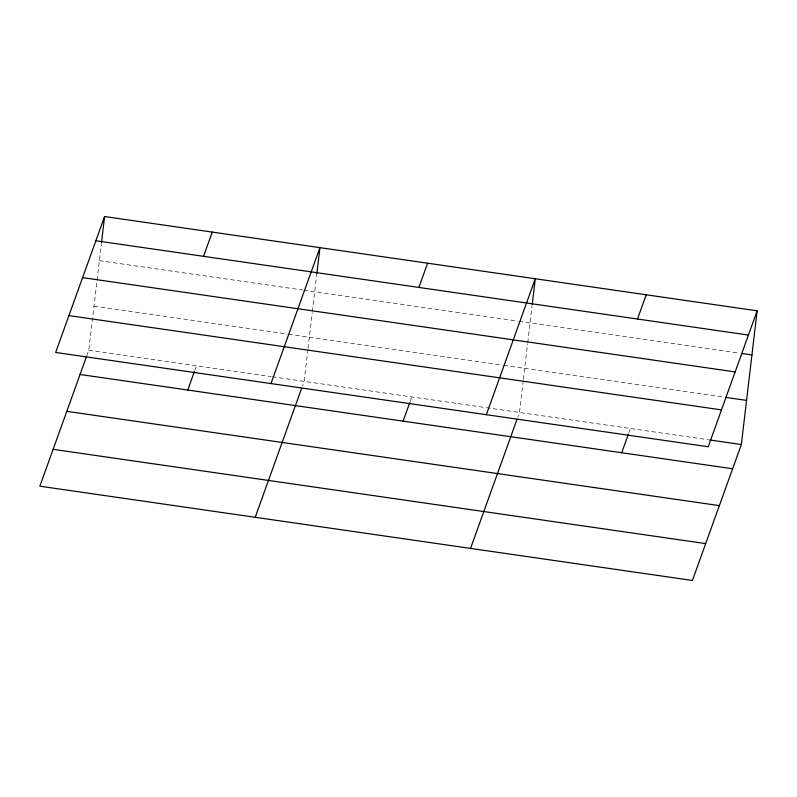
<?xml version="1.0" encoding="UTF-8"?>
<svg xmlns="http://www.w3.org/2000/svg" width="797" height="797" viewBox="0 0 797 797"><rect width="100%" height="100%" fill="white"/><g stroke="black" fill="none" stroke-linecap="round" stroke-linejoin="round"><path stroke-width="0.6" stroke-dasharray="3.98 2.99" d="M86.714 356.02L88.786 350.252L96.905 281.55M97.055 280.325L101.398 243.503M307.901 349.494L304.135 381.365L302.471 385.977M308.04 348.269L312.255 312.663M312.394 311.438L316.887 273.391M523.25 380.607L519.485 412.477L517.821 417.09M523.39 379.382L527.594 343.776M527.744 342.551L532.097 305.729M194.797 370.426L196.46 365.803M410.146 401.539L411.81 396.916M628.753 433.12L630.417 428.507M99.376 260.659L302.481 290.008M303.707 290.178L517.831 321.121M519.056 321.291L739.746 353.181M94.006 306.128L287.328 334.053M288.544 334.232L502.668 365.165M503.893 365.345L724.622 397.235M88.786 350.252L271.1 376.592M272.325 376.772L708.443 439.775"/><path stroke-width="1.2" d="M101.548 242.278L104.586 216.535L757.15 310.81L741.349 444.537L692.414 580.465L39.85 486.19L86.295 357.176M316.887 273.391L319.936 247.648L270.99 383.576M532.237 304.504L535.275 278.761L486.339 414.689M104.586 216.535L55.651 352.463L708.214 446.748L757.15 310.81M203.534 256.315L212.261 232.086M187.743 390.042L194.388 371.581M255.199 517.303L301.645 388.288M418.883 287.428L427.6 263.199M403.083 421.155L409.728 402.694M470.539 548.416L516.994 419.401M637.49 319.019L646.218 294.79M621.69 452.736L628.345 434.275M95.859 240.764L748.423 335.049M742.186 353.529L751.94 354.944M82.589 277.625L735.153 371.91M725.838 397.414L746.57 400.403M68.921 315.602L721.484 409.887M709.659 439.954L741.349 444.537M80.069 374.48L732.632 468.766M66.799 411.342L719.362 505.627M53.12 449.319L705.684 543.604"/></g></svg>
